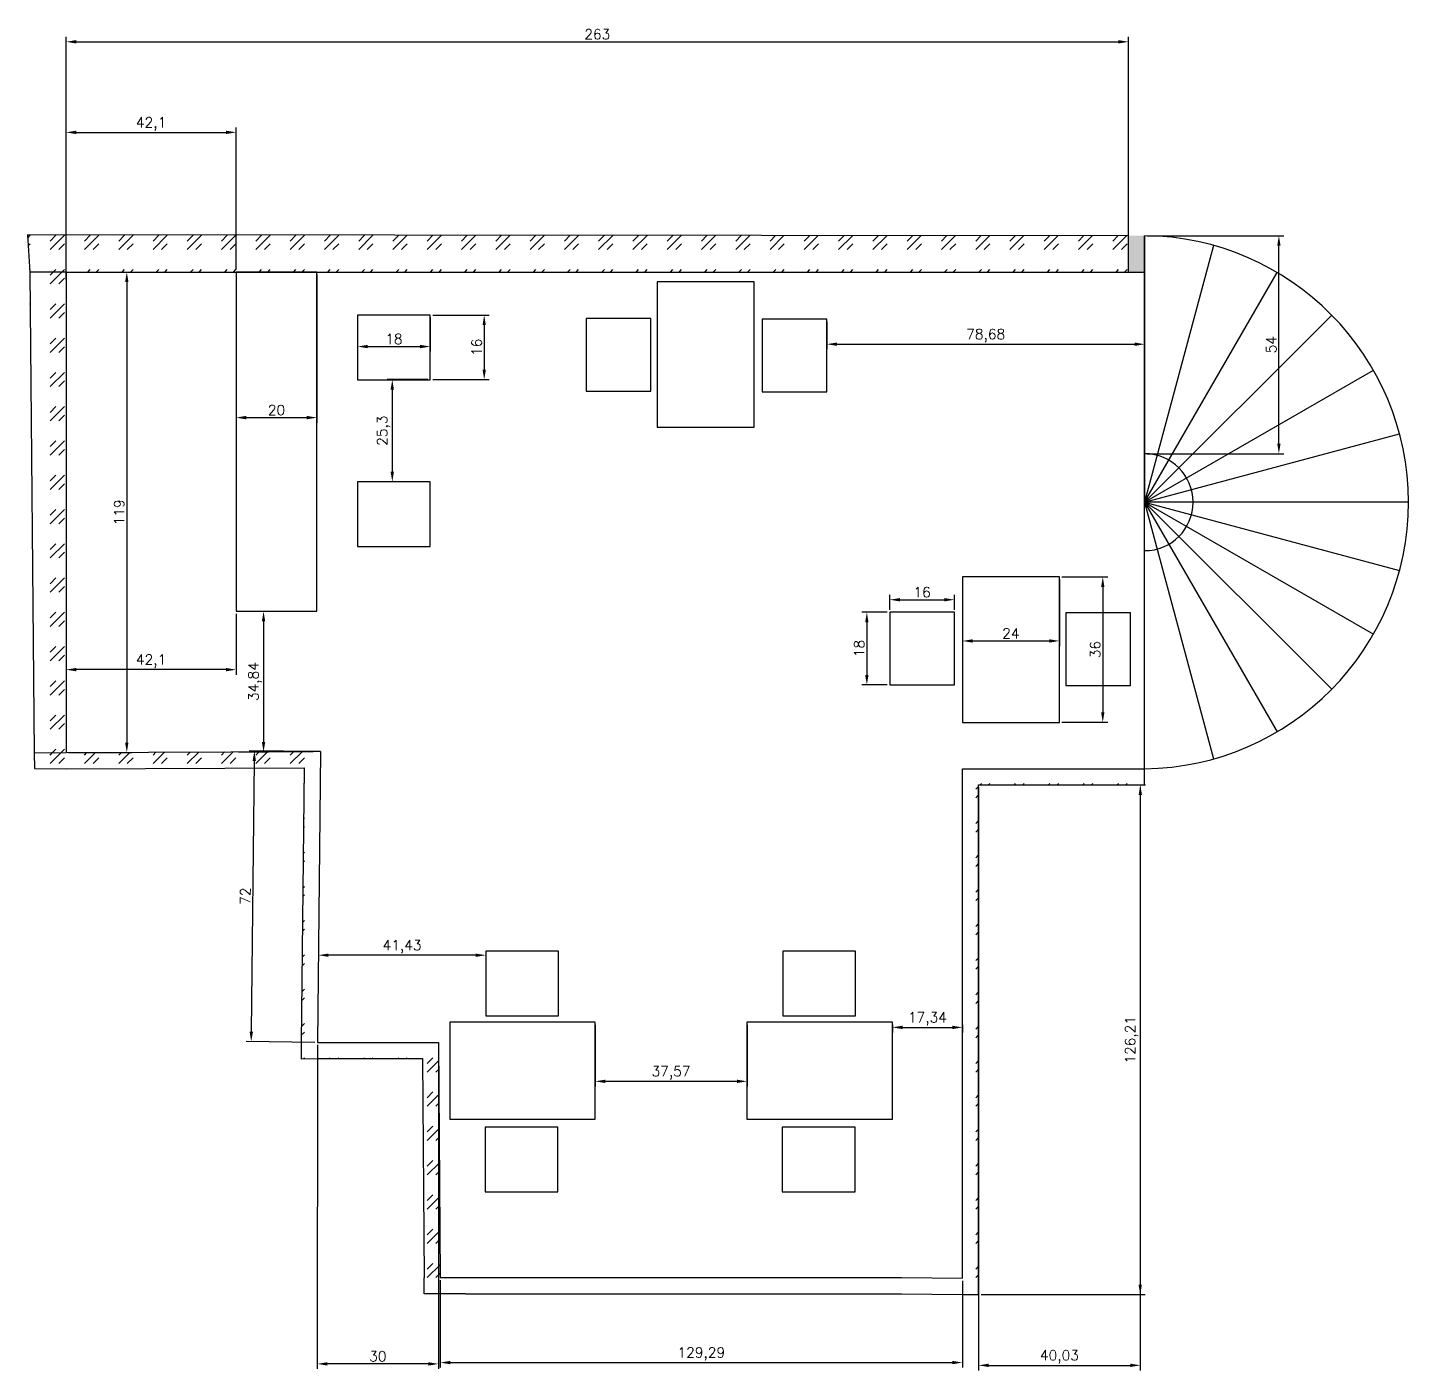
# Model space of a CAD drawing. Header units: inches. Extents: x 13144 to 14040, y 7459 to 7904.
# Drawn here: x 13698.1 to 14040, y 7571.4 to 7903.9 of the extents above; entities that cross this region are included whole.
import ezdxf

# ---------------------------------------------------------------- set-up
doc = ezdxf.new("R2010")
doc.units = ezdxf.units.IN
doc.header["$PDMODE"] = 2
for name, color, linetype in [('dimensions', 130, 'Continuous'), ('hatches', 100, 'Continuous'), ('table and chairs', 210, 'Continuous'), ('windows', 80, 'Continuous')]:
    doc.layers.add(name, color=color, linetype=linetype)
doc.styles.get("Standard").update_dxf_attribs({"font": 'simplex.shx'})
doc.dimstyles.new('ISO-25', dxfattribs={"dimtxt": 2.5, "dimasz": 2.5, "dimexe": 1.25, "dimexo": 0.625, "dimtad": 1, "dimtxsty": 'Standard', "dimcen": 2.5, "dimadec": 0, "dimazin": 0, "dimtfac": 1, "dimtmove": 0, "dimatfit": 3, "dimfxl": 1, "dimarcsym": 0})

# ---------------------------------------------------------------- blocks, each defined once
blk = doc.blocks.new('table chairs')
at = {"layer": 'table and chairs'}
for points in [[(-27.1, 13.6), (-9.1, 13.6), (-9.1, 29.6), (-27.1, 29.6)], [(0, -12), (0, 12), (-36, 12), (-36, -12)], [(-27.26, -29.98), (-9.26, -29.98), (-9.26, -13.98), (-27.26, -13.98)]]:
    blk.add_lwpolyline(points, close=True, dxfattribs=at)
blk = doc.blocks.new('*D70')
at = {"layer": 'Defpoints', "color": 0, "transparency": 16777216}
for p in [(13749.76, 7877.91), (13707.67, 7843.33), (13749.76, 7843.33)]:
    blk.add_point(p, dxfattribs=at)
at = {"layer": 'dimensions', "color": 0, "lineweight": -2, "transparency": 16777216}
for p, q in [((13707.67, 7843.96), (13707.67, 7879.16)), ((13749.76, 7843.96), (13749.76, 7879.16)), ((13710.17, 7877.91), (13747.26, 7877.91))]:
    blk.add_line(p, q, dxfattribs=at)
at = {"layer": 'dimensions', "color": 0, "transparency": 16777216}
for points in [[(13710.17, 7878.33), (13710.17, 7877.49), (13707.67, 7877.91)], [(13747.26, 7878.33), (13747.26, 7877.49), (13749.76, 7877.91)]]:
    blk.add_solid(points, dxfattribs=at)
at = {"layer": 'dimensions', "color": 0, "transparency": 16777216, "insert": (13728.71, 7880.02), "char_height": 2.5, "attachment_point": 5}
blk.add_mtext('42,1', dxfattribs=at)
blk = doc.blocks.new('*D71')
at = {"layer": 'Defpoints', "color": 0, "transparency": 16777216}
for p in [(13749.76, 7843.33), (13769.76, 7843.33), (13769.76, 7807.28)]:
    blk.add_point(p, dxfattribs=at)
at = {"layer": 'dimensions', "color": 0, "lineweight": -2, "transparency": 16777216}
for p, q in [((13749.76, 7842.71), (13749.76, 7806.03)), ((13769.76, 7842.71), (13769.76, 7806.03)), ((13752.26, 7807.28), (13767.26, 7807.28))]:
    blk.add_line(p, q, dxfattribs=at)
at = {"layer": 'dimensions', "color": 0, "transparency": 16777216}
for points in [[(13752.26, 7807.7), (13752.26, 7806.86), (13749.76, 7807.28)], [(13767.26, 7807.7), (13767.26, 7806.86), (13769.76, 7807.28)]]:
    blk.add_solid(points, dxfattribs=at)
at = {"layer": 'dimensions', "color": 0, "transparency": 16777216, "insert": (13759.76, 7809.15), "char_height": 2.5, "attachment_point": 5}
blk.add_mtext('20', dxfattribs=at)
blk = doc.blocks.new('*D72')
at = {"layer": 'Defpoints', "color": 0, "transparency": 16777216}
for p in [(13797.82, 7832.68), (13797.82, 7816.68), (13811.17, 7816.68)]:
    blk.add_point(p, dxfattribs=at)
at = {"layer": 'dimensions', "color": 0, "lineweight": -2, "transparency": 16777216}
for p, q in [((13798.45, 7832.68), (13812.42, 7832.68)), ((13811.17, 7830.18), (13811.17, 7819.18)), ((13798.45, 7816.68), (13812.42, 7816.68))]:
    blk.add_line(p, q, dxfattribs=at)
at = {"layer": 'dimensions', "color": 0, "transparency": 16777216}
for points in [[(13810.76, 7830.18), (13811.59, 7830.18), (13811.17, 7832.68)], [(13810.76, 7819.18), (13811.59, 7819.18), (13811.17, 7816.68)]]:
    blk.add_solid(points, dxfattribs=at)
at = {"layer": 'dimensions', "color": 0, "transparency": 16777216, "insert": (13809.3, 7824.68), "char_height": 2.5, "attachment_point": 5, "rotation": 90}
blk.add_mtext('16', dxfattribs=at)
blk = doc.blocks.new('*D73')
at = {"layer": 'Defpoints', "color": 0, "transparency": 16777216}
for p in [(13779.82, 7832.68), (13797.82, 7832.68), (13797.82, 7824.88)]:
    blk.add_point(p, dxfattribs=at)
at = {"layer": 'dimensions', "color": 0, "lineweight": -2, "transparency": 16777216}
for p, q in [((13779.82, 7832.05), (13779.82, 7823.63)), ((13797.82, 7832.05), (13797.82, 7823.63)), ((13782.32, 7824.88), (13795.32, 7824.88))]:
    blk.add_line(p, q, dxfattribs=at)
at = {"layer": 'dimensions', "color": 0, "transparency": 16777216}
for points in [[(13782.32, 7825.29), (13782.32, 7824.46), (13779.82, 7824.88)], [(13795.32, 7825.29), (13795.32, 7824.46), (13797.82, 7824.88)]]:
    blk.add_solid(points, dxfattribs=at)
at = {"layer": 'dimensions', "color": 0, "transparency": 16777216, "insert": (13788.82, 7826.75), "char_height": 2.5, "attachment_point": 5}
blk.add_mtext('18', dxfattribs=at)
blk = doc.blocks.new('*D74')
at = {"layer": 'Defpoints', "color": 0, "transparency": 16777216}
for p in [(13797.82, 7816.68), (13788.42, 7791.38), (13797.82, 7791.38)]:
    blk.add_point(p, dxfattribs=at)
at = {"layer": 'dimensions', "color": 0, "lineweight": -2, "transparency": 16777216}
for p, q in [((13797.2, 7816.68), (13787.17, 7816.68)), ((13788.42, 7814.18), (13788.42, 7793.88)), ((13797.2, 7791.38), (13787.17, 7791.38))]:
    blk.add_line(p, q, dxfattribs=at)
at = {"layer": 'dimensions', "color": 0, "transparency": 16777216}
for points in [[(13788, 7814.18), (13788.83, 7814.18), (13788.42, 7816.68)], [(13788, 7793.88), (13788.83, 7793.88), (13788.42, 7791.38)]]:
    blk.add_solid(points, dxfattribs=at)
at = {"layer": 'dimensions', "color": 0, "transparency": 16777216, "insert": (13786.3, 7804.03), "char_height": 2.5, "attachment_point": 5, "rotation": 90}
blk.add_mtext('25,3', dxfattribs=at)
blk = doc.blocks.new('*D75')
at = {"layer": 'Defpoints', "color": 0, "transparency": 16777216}
for p in [(13749.76, 7759.33), (13749.76, 7724.5), (13756.55, 7724.5)]:
    blk.add_point(p, dxfattribs=at)
at = {"layer": 'dimensions', "color": 0, "lineweight": -2, "transparency": 16777216}
for p, q in [((13750.39, 7759.33), (13757.8, 7759.33)), ((13756.55, 7756.83), (13756.55, 7727)), ((13750.39, 7724.5), (13757.8, 7724.5))]:
    blk.add_line(p, q, dxfattribs=at)
at = {"layer": 'dimensions', "color": 0, "transparency": 16777216}
for points in [[(13756.14, 7756.83), (13756.97, 7756.83), (13756.55, 7759.33)], [(13756.14, 7727), (13756.97, 7727), (13756.55, 7724.5)]]:
    blk.add_solid(points, dxfattribs=at)
at = {"layer": 'dimensions', "color": 0, "transparency": 16777216, "insert": (13754.44, 7741.92), "char_height": 2.5, "attachment_point": 5, "rotation": 90}
blk.add_mtext('34,84', dxfattribs=at)
blk = doc.blocks.new('*D76')
at = {"layer": 'Defpoints', "color": 0, "transparency": 16777216}
for p in [(13707.67, 7843.33), (13707.67, 7724.33), (13722.7, 7724.33)]:
    blk.add_point(p, dxfattribs=at)
at = {"layer": 'dimensions', "color": 0, "lineweight": -2, "transparency": 16777216}
for p, q in [((13708.29, 7843.33), (13723.95, 7843.33)), ((13722.7, 7840.83), (13722.7, 7726.83)), ((13708.29, 7724.33), (13723.95, 7724.33))]:
    blk.add_line(p, q, dxfattribs=at)
at = {"layer": 'dimensions', "color": 0, "transparency": 16777216}
for points in [[(13722.28, 7840.83), (13723.11, 7840.83), (13722.7, 7843.33)], [(13722.28, 7726.83), (13723.11, 7726.83), (13722.7, 7724.33)]]:
    blk.add_solid(points, dxfattribs=at)
at = {"layer": 'dimensions', "color": 0, "transparency": 16777216, "insert": (13720.82, 7783.83), "char_height": 2.5, "attachment_point": 5, "rotation": 90}
blk.add_mtext('119', dxfattribs=at)
blk = doc.blocks.new('*D77')
at = {"layer": 'Defpoints', "color": 0, "transparency": 16777216}
for p in [(13707.67, 7759.33), (13749.76, 7759.33), (13707.67, 7744.87)]:
    blk.add_point(p, dxfattribs=at)
at = {"layer": 'dimensions', "color": 0, "lineweight": -2, "transparency": 16777216}
for p, q in [((13707.67, 7758.71), (13707.67, 7743.62)), ((13749.76, 7758.71), (13749.76, 7743.62)), ((13747.26, 7744.87), (13710.17, 7744.87))]:
    blk.add_line(p, q, dxfattribs=at)
at = {"layer": 'dimensions', "color": 0, "transparency": 16777216}
for points in [[(13710.17, 7745.29), (13710.17, 7744.46), (13707.67, 7744.87)], [(13747.26, 7745.29), (13747.26, 7744.46), (13749.76, 7744.87)]]:
    blk.add_solid(points, dxfattribs=at)
at = {"layer": 'dimensions', "color": 0, "transparency": 16777216, "insert": (13728.71, 7746.99), "char_height": 2.5, "attachment_point": 5}
blk.add_mtext('42,1', dxfattribs=at)
blk = doc.blocks.new('*D78')
at = {"layer": 'Defpoints', "color": 0, "transparency": 16777216}
for p in [(13911.58, 7759.09), (13905.9, 7741.09), (13911.58, 7741.09)]:
    blk.add_point(p, dxfattribs=at)
at = {"layer": 'dimensions', "color": 0, "lineweight": -2, "transparency": 16777216}
for p, q in [((13910.96, 7759.09), (13904.65, 7759.09)), ((13905.9, 7756.59), (13905.9, 7743.59)), ((13910.96, 7741.09), (13904.65, 7741.09))]:
    blk.add_line(p, q, dxfattribs=at)
at = {"layer": 'dimensions', "color": 0, "transparency": 16777216}
for points in [[(13905.48, 7756.59), (13906.31, 7756.59), (13905.9, 7759.09)], [(13905.48, 7743.59), (13906.31, 7743.59), (13905.9, 7741.09)]]:
    blk.add_solid(points, dxfattribs=at)
at = {"layer": 'dimensions', "color": 0, "transparency": 16777216, "insert": (13904.02, 7750.09), "char_height": 2.5, "attachment_point": 5, "rotation": 90}
blk.add_mtext('18', dxfattribs=at)
blk = doc.blocks.new('*D79')
at = {"layer": 'Defpoints', "color": 0, "transparency": 16777216}
for p in [(13927.58, 7762.19), (13911.58, 7759.09), (13927.58, 7759.09)]:
    blk.add_point(p, dxfattribs=at)
at = {"layer": 'dimensions', "color": 0, "lineweight": -2, "transparency": 16777216}
for p, q in [((13911.58, 7759.72), (13911.58, 7763.44)), ((13927.58, 7759.72), (13927.58, 7763.44)), ((13914.08, 7762.19), (13925.08, 7762.19))]:
    blk.add_line(p, q, dxfattribs=at)
at = {"layer": 'dimensions', "color": 0, "transparency": 16777216}
for points in [[(13914.08, 7762.6), (13914.08, 7761.77), (13911.58, 7762.19)], [(13925.08, 7762.6), (13925.08, 7761.77), (13927.58, 7762.19)]]:
    blk.add_solid(points, dxfattribs=at)
at = {"layer": 'dimensions', "color": 0, "transparency": 16777216, "insert": (13919.58, 7764.06), "char_height": 2.5, "attachment_point": 5}
blk.add_mtext('16', dxfattribs=at)
blk = doc.blocks.new('*D80')
at = {"layer": 'Defpoints', "color": 0, "transparency": 16777216}
for p in [(13929.56, 7767.83), (13953.56, 7767.83), (13953.56, 7751.98)]:
    blk.add_point(p, dxfattribs=at)
at = {"layer": 'dimensions', "color": 0, "lineweight": -2, "transparency": 16777216}
for p, q in [((13929.56, 7767.2), (13929.56, 7750.73)), ((13953.56, 7767.2), (13953.56, 7750.73)), ((13932.06, 7751.98), (13951.06, 7751.98))]:
    blk.add_line(p, q, dxfattribs=at)
at = {"layer": 'dimensions', "color": 0, "transparency": 16777216}
for points in [[(13932.06, 7752.39), (13932.06, 7751.56), (13929.56, 7751.98)], [(13951.06, 7752.39), (13951.06, 7751.56), (13953.56, 7751.98)]]:
    blk.add_solid(points, dxfattribs=at)
at = {"layer": 'dimensions', "color": 0, "transparency": 16777216, "insert": (13941.56, 7753.85), "char_height": 2.5, "attachment_point": 5}
blk.add_mtext('24', dxfattribs=at)
blk = doc.blocks.new('*D81')
at = {"layer": 'Defpoints', "color": 0, "transparency": 16777216}
for p in [(13953.56, 7767.83), (13953.56, 7731.83), (13964.31, 7731.83)]:
    blk.add_point(p, dxfattribs=at)
at = {"layer": 'dimensions', "color": 0, "lineweight": -2, "transparency": 16777216}
for p, q in [((13954.19, 7767.83), (13965.56, 7767.83)), ((13964.31, 7765.33), (13964.31, 7734.33)), ((13954.19, 7731.83), (13965.56, 7731.83))]:
    blk.add_line(p, q, dxfattribs=at)
at = {"layer": 'dimensions', "color": 0, "transparency": 16777216}
for points in [[(13963.89, 7765.33), (13964.72, 7765.33), (13964.31, 7767.83)], [(13963.89, 7734.33), (13964.72, 7734.33), (13964.31, 7731.83)]]:
    blk.add_solid(points, dxfattribs=at)
at = {"layer": 'dimensions', "color": 0, "transparency": 16777216, "insert": (13962.43, 7749.83), "char_height": 2.5, "attachment_point": 5, "rotation": 90}
blk.add_mtext('36', dxfattribs=at)
blk = doc.blocks.new('*D82')
at = {"layer": 'Defpoints', "color": 0, "transparency": 16777216}
for p in [(13838.66, 7657.56), (13876.23, 7657.56), (13876.23, 7642.94)]:
    blk.add_point(p, dxfattribs=at)
at = {"layer": 'dimensions', "color": 0, "lineweight": -2, "transparency": 16777216}
for p, q in [((13838.66, 7656.93), (13838.66, 7641.69)), ((13876.23, 7656.93), (13876.23, 7641.69)), ((13841.16, 7642.94), (13873.73, 7642.94))]:
    blk.add_line(p, q, dxfattribs=at)
at = {"layer": 'dimensions', "color": 0, "transparency": 16777216}
for points in [[(13841.16, 7643.35), (13841.16, 7642.52), (13838.66, 7642.94)], [(13873.73, 7643.35), (13873.73, 7642.52), (13876.23, 7642.94)]]:
    blk.add_solid(points, dxfattribs=at)
at = {"layer": 'dimensions', "color": 0, "transparency": 16777216, "insert": (13857.44, 7645.05), "char_height": 2.5, "attachment_point": 5}
blk.add_mtext('37,57', dxfattribs=at)
blk = doc.blocks.new('*D83')
at = {"layer": 'Defpoints', "color": 0, "transparency": 16777216}
for p in [(13895.99, 7831.63), (13974.67, 7831.63), (13974.67, 7825.46)]:
    blk.add_point(p, dxfattribs=at)
at = {"layer": 'dimensions', "color": 0, "lineweight": -2, "transparency": 16777216}
for p, q in [((13895.99, 7831.01), (13895.99, 7824.21)), ((13974.67, 7831.01), (13974.67, 7824.21)), ((13898.49, 7825.46), (13972.17, 7825.46))]:
    blk.add_line(p, q, dxfattribs=at)
at = {"layer": 'dimensions', "color": 0, "transparency": 16777216}
for points in [[(13898.49, 7825.88), (13898.49, 7825.04), (13895.99, 7825.46)], [(13972.17, 7825.88), (13972.17, 7825.04), (13974.67, 7825.46)]]:
    blk.add_solid(points, dxfattribs=at)
at = {"layer": 'dimensions', "color": 0, "transparency": 16777216, "insert": (13935.33, 7827.57), "char_height": 2.5, "attachment_point": 5}
blk.add_mtext('78,68', dxfattribs=at)
blk = doc.blocks.new('*D84')
at = {"layer": 'Defpoints', "color": 0, "transparency": 16777216}
for p in [(13770.67, 7724.58), (13753.49, 7652.76), (13769.88, 7652.58)]:
    blk.add_point(p, dxfattribs=at)
at = {"layer": 'dimensions', "color": 0, "lineweight": -2, "transparency": 16777216}
for p, q in [((13770.04, 7724.58), (13753.03, 7724.77)), ((13754.25, 7722.26), (13753.52, 7655.26)), ((13769.25, 7652.59), (13752.24, 7652.77))]:
    blk.add_line(p, q, dxfattribs=at)
at = {"layer": 'dimensions', "color": 0, "transparency": 16777216}
for points in [[(13753.84, 7722.26), (13754.67, 7722.25), (13754.28, 7724.76)], [(13753.1, 7655.26), (13753.94, 7655.26), (13753.49, 7652.76)]]:
    blk.add_solid(points, dxfattribs=at)
at = {"layer": 'dimensions', "color": 0, "transparency": 16777216, "insert": (13752.01, 7688.78), "char_height": 2.5, "attachment_point": 5, "rotation": 89.3715}
blk.add_mtext('72', dxfattribs=at)
blk = doc.blocks.new('*D85')
at = {"layer": 'Defpoints', "color": 0, "transparency": 16777216}
for p in [(13769.88, 7652.58), (13799.88, 7652.57), (13769.85, 7572.97)]:
    blk.add_point(p, dxfattribs=at)
at = {"layer": 'dimensions', "color": 0, "lineweight": -2, "transparency": 16777216}
for p, q in [((13769.88, 7651.96), (13769.85, 7571.72)), ((13799.88, 7651.95), (13799.85, 7571.71)), ((13797.35, 7572.96), (13772.35, 7572.97))]:
    blk.add_line(p, q, dxfattribs=at)
at = {"layer": 'dimensions', "color": 0, "transparency": 16777216}
for points in [[(13772.35, 7573.38), (13772.35, 7572.55), (13769.85, 7572.97)], [(13797.35, 7573.38), (13797.35, 7572.54), (13799.85, 7572.96)]]:
    blk.add_solid(points, dxfattribs=at)
at = {"layer": 'dimensions', "color": 0, "transparency": 16777216, "insert": (13784.85, 7574.84), "char_height": 2.5, "attachment_point": 5, "rotation": 359.9813}
blk.add_mtext('30', dxfattribs=at)
blk = doc.blocks.new('*D87')
at = {"layer": 'Defpoints', "color": 0, "transparency": 16777216}
for p in [(13800.27, 7594.33), (13929.56, 7594.17), (13929.56, 7573.3)]:
    blk.add_point(p, dxfattribs=at)
at = {"layer": 'dimensions', "color": 0, "lineweight": -2, "transparency": 16777216}
for p, q in [((13800.27, 7593.71), (13800.27, 7572.05)), ((13929.56, 7593.54), (13929.56, 7572.05)), ((13802.77, 7573.3), (13927.06, 7573.3))]:
    blk.add_line(p, q, dxfattribs=at)
at = {"layer": 'dimensions', "color": 0, "transparency": 16777216}
for points in [[(13802.77, 7573.71), (13802.77, 7572.88), (13800.27, 7573.3)], [(13927.06, 7573.71), (13927.06, 7572.88), (13929.56, 7573.3)]]:
    blk.add_solid(points, dxfattribs=at)
at = {"layer": 'dimensions', "color": 0, "transparency": 16777216, "insert": (13864.92, 7575.41), "char_height": 2.5, "attachment_point": 5}
blk.add_mtext('129,29', dxfattribs=at)
blk = doc.blocks.new('*D88')
at = {"layer": 'Defpoints', "color": 0, "transparency": 16777216}
for p in [(13933.56, 7716.33), (13933.54, 7590.12), (13973.57, 7590.12)]:
    blk.add_point(p, dxfattribs=at)
at = {"layer": 'dimensions', "color": 0, "lineweight": -2, "transparency": 16777216}
for p, q in [((13934.19, 7716.33), (13974.84, 7716.33)), ((13973.59, 7713.83), (13973.57, 7592.62)), ((13934.17, 7590.12), (13974.82, 7590.12))]:
    blk.add_line(p, q, dxfattribs=at)
at = {"layer": 'dimensions', "color": 0, "transparency": 16777216}
for points in [[(13973.18, 7713.83), (13974.01, 7713.83), (13973.59, 7716.33)], [(13973.16, 7592.62), (13973.99, 7592.62), (13973.57, 7590.12)]]:
    blk.add_solid(points, dxfattribs=at)
at = {"layer": 'dimensions', "color": 0, "transparency": 16777216, "insert": (13971.47, 7653.22), "char_height": 2.5, "attachment_point": 5, "rotation": 89.9897}
blk.add_mtext('126,21', dxfattribs=at)
blk = doc.blocks.new('*D89')
at = {"layer": 'Defpoints', "color": 0, "transparency": 16777216}
for p in [(13933.56, 7716.33), (13973.59, 7716.33), (13973.59, 7572.61)]:
    blk.add_point(p, dxfattribs=at)
at = {"layer": 'dimensions', "color": 0, "lineweight": -2, "transparency": 16777216}
for p, q in [((13933.56, 7715.71), (13933.56, 7571.36)), ((13973.59, 7715.7), (13973.59, 7571.36)), ((13936.06, 7572.61), (13971.09, 7572.61))]:
    blk.add_line(p, q, dxfattribs=at)
at = {"layer": 'dimensions', "color": 0, "transparency": 16777216}
for points in [[(13936.06, 7573.03), (13936.06, 7572.19), (13933.56, 7572.61)], [(13971.09, 7573.03), (13971.09, 7572.19), (13973.59, 7572.61)]]:
    blk.add_solid(points, dxfattribs=at)
at = {"layer": 'dimensions', "color": 0, "transparency": 16777216, "insert": (13953.58, 7574.72), "char_height": 2.5, "attachment_point": 5}
blk.add_mtext('40,03', dxfattribs=at)
blk = doc.blocks.new('*D90')
at = {"layer": 'Defpoints', "color": 0, "transparency": 16777216}
for p in [(13974.67, 7852.33), (14007.9, 7852.33), (13974.67, 7798.34)]:
    blk.add_point(p, dxfattribs=at)
at = {"layer": 'dimensions', "color": 0, "lineweight": -2, "transparency": 16777216}
for p, q in [((13975.29, 7852.33), (14009.15, 7852.33)), ((14007.9, 7800.84), (14007.9, 7849.83)), ((13975.29, 7798.34), (14009.15, 7798.34))]:
    blk.add_line(p, q, dxfattribs=at)
at = {"layer": 'dimensions', "color": 0, "transparency": 16777216}
for points in [[(14007.48, 7849.83), (14008.32, 7849.83), (14007.9, 7852.33)], [(14007.48, 7800.84), (14008.32, 7800.84), (14007.9, 7798.34)]]:
    blk.add_solid(points, dxfattribs=at)
at = {"layer": 'dimensions', "color": 0, "transparency": 16777216, "insert": (14006.03, 7825.34), "char_height": 2.5, "attachment_point": 5, "rotation": 90}
blk.add_mtext('54', dxfattribs=at)
blk = doc.blocks.new('*D91')
at = {"layer": 'Defpoints', "color": 0, "transparency": 16777216}
for p in [(13970.67, 7900.34), (13970.67, 7843.33), (13707.67, 7840.83)]:
    blk.add_point(p, dxfattribs=at)
at = {"layer": 'dimensions', "color": 0, "lineweight": -2, "transparency": 16777216}
for p, q in [((13707.67, 7841.46), (13707.67, 7901.59)), ((13710.17, 7900.34), (13968.17, 7900.34)), ((13970.67, 7843.96), (13970.67, 7901.59))]:
    blk.add_line(p, q, dxfattribs=at)
at = {"layer": 'dimensions', "color": 0, "transparency": 16777216}
for points in [[(13710.17, 7900.76), (13710.17, 7899.92), (13707.67, 7900.34)], [(13968.17, 7900.76), (13968.17, 7899.92), (13970.67, 7900.34)]]:
    blk.add_solid(points, dxfattribs=at)
at = {"layer": 'dimensions', "color": 0, "transparency": 16777216, "insert": (13839.17, 7902.21), "char_height": 2.5, "attachment_point": 5}
blk.add_mtext('263', dxfattribs=at)
blk = doc.blocks.new('*D92')
at = {"layer": 'Defpoints', "color": 0, "transparency": 16777216}
for p in [(13912.23, 7657.56), (13929.56, 7657.56), (13929.56, 7656.29)]:
    blk.add_point(p, dxfattribs=at)
at = {"layer": 'dimensions', "color": 0, "lineweight": -2, "transparency": 16777216}
for p, q in [((13912.23, 7656.93), (13912.23, 7655.04)), ((13929.56, 7656.93), (13929.56, 7655.04)), ((13914.73, 7656.29), (13927.06, 7656.29))]:
    blk.add_line(p, q, dxfattribs=at)
at = {"layer": 'dimensions', "color": 0, "transparency": 16777216}
for points in [[(13914.73, 7656.71), (13914.73, 7655.87), (13912.23, 7656.29)], [(13927.06, 7656.71), (13927.06, 7655.87), (13929.56, 7656.29)]]:
    blk.add_solid(points, dxfattribs=at)
at = {"layer": 'dimensions', "color": 0, "transparency": 16777216, "insert": (13920.9, 7658.4), "char_height": 2.5, "attachment_point": 5}
blk.add_mtext('17,34', dxfattribs=at)
blk = doc.blocks.new('*D93')
at = {"layer": 'Defpoints', "color": 0, "transparency": 16777216}
for p in [(13770.12, 7675.16), (13770.12, 7674.17), (13811.55, 7675.16)]:
    blk.add_point(p, dxfattribs=at)
at = {"layer": 'dimensions', "color": 0, "lineweight": -2, "transparency": 16777216}
for p, q in [((13770.12, 7674.53), (13770.12, 7672.92)), ((13809.05, 7674.17), (13772.62, 7674.17)), ((13811.55, 7674.53), (13811.55, 7672.92))]:
    blk.add_line(p, q, dxfattribs=at)
at = {"layer": 'dimensions', "color": 0, "transparency": 16777216}
for points in [[(13772.62, 7674.58), (13772.62, 7673.75), (13770.12, 7674.17)], [(13809.05, 7674.58), (13809.05, 7673.75), (13811.55, 7674.17)]]:
    blk.add_solid(points, dxfattribs=at)
at = {"layer": 'dimensions', "color": 0, "transparency": 16777216, "insert": (13790.84, 7676.28), "char_height": 2.5, "attachment_point": 5}
blk.add_mtext('41,43', dxfattribs=at)

msp = doc.modelspace()

# ---------------------------------------------------------------- hatches: boundary and pattern name
h = msp.add_hatch()
h.set_pattern_fill('GOST_GLASS', color=256)
h.paths.add_polyline_path([(13707.665, 7843.335), (13698.665, 7843.335), (13699.803, 7724.305), (13707.665, 7724.335)])
h.paths.add_polyline_path([(13970.665, 7852.257), (13698.145, 7852.557), (13698.665, 7843.335), (13707.665, 7843.335), (13838.665, 7843.335), (13842.665, 7843.335), (13908.665, 7843.335), (13970.665, 7843.335)])
h = msp.add_hatch(color=256)
h.dxf.hatch_style = 1
h.paths.add_polyline_path([(13974.665, 7852.335), (13970.665, 7852.335), (13970.665, 7843.335), (13974.665, 7843.335)])
h = msp.add_hatch()
h.set_pattern_fill('GOST_GLASS', color=256)
h.paths.add_polyline_path([(13770.665, 7724.576), (13768.797, 7724.569), (13707.665, 7724.335), (13699.803, 7724.305), (13699.84, 7720.364), (13707.68, 7720.335), (13766.621, 7720.561), (13765.875, 7652.582), (13765.864, 7648.512), (13769.874, 7648.581), (13795.902, 7648.572), (13796.273, 7594.307), (13796.275, 7590.335), (13806.665, 7590.335), (13914.465, 7590.335), (13929.521, 7590.169), (13933.542, 7590.125), (13933.565, 7594.169), (13933.565, 7716.335), (13974.665, 7716.335), (13974.665, 7720.335), (13929.565, 7720.335), (13929.565, 7594.169), (13914.487, 7594.335), (13806.665, 7594.335), (13800.273, 7594.335), (13799.875, 7652.571), (13769.875, 7652.581)])

# ---------------------------------------------------------------- linework, layer by layer
for p, q in [((13970.665, 7852.257), (13698.145, 7852.557)), ((13698.145, 7852.557), (13698.665, 7843.335)), ((13970.665, 7843.335), (13970.665, 7852.335)), ((13974.665, 7720.335), (13974.665, 7852.335)), ((13974.665, 7852.335), (13974.665, 7786.339)), ((13974.665, 7786.339), (13974.665, 7852.335)), ((13991.698, 7849.908), (13974.665, 7786.339)), ((13707.665, 7843.335), (13698.665, 7843.335)), ((13698.665, 7843.335), (13699.803, 7724.305)), ((13707.665, 7843.335), (13707.665, 7724.335)), ((13707.665, 7843.335), (13838.665, 7843.335)), ((13838.665, 7843.335), (13842.665, 7843.335)), ((13838.665, 7843.335), (13842.665, 7843.335)), ((13842.665, 7843.335), (13908.665, 7843.335)), ((13908.665, 7843.335), (13974.665, 7843.335)), ((13974.665, 7786.339), (14007.486, 7843.186)), ((14020.977, 7832.651), (13974.665, 7786.339)), ((13974.665, 7786.339), (14031.289, 7819.031)), ((13974.665, 7786.339), (14037.754, 7803.243)), ((13974.665, 7786.339), (13974.665, 7786.339)), ((13974.665, 7786.339), (13974.665, 7786.339)), ((13974.665, 7786.339), (13974.665, 7786.339)), ((13974.665, 7786.339), (13974.665, 7786.339)), ((13974.665, 7786.339), (13974.665, 7786.339)), ((13974.665, 7786.339), (13974.665, 7786.339)), ((13974.665, 7786.339), (13974.665, 7786.339)), ((13974.665, 7786.339), (13974.665, 7786.339)), ((13974.665, 7786.339), (13974.665, 7786.339)), ((13974.665, 7786.339), (13974.665, 7786.339)), ((13974.665, 7786.339), (13974.665, 7786.339)), ((14039.956, 7786.339), (13974.665, 7786.339)), ((13974.665, 7786.339), (14037.756, 7769.434)), ((13974.665, 7786.339), (14031.292, 7753.645)), ((14020.981, 7740.023), (13974.665, 7786.339)), ((13974.665, 7786.339), (14007.489, 7729.486)), ((13974.665, 7786.339), (13991.7, 7722.762)), ((13699.803, 7724.305), (13707.665, 7724.335)), ((13699.803, 7724.305), (13699.84, 7720.364)), ((13707.665, 7724.335), (13768.797, 7724.569)), ((13770.665, 7724.576), (13768.797, 7724.569)), ((13770.665, 7724.576), (13769.875, 7652.581)), ((13699.84, 7720.364), (13707.68, 7720.335)), ((13707.68, 7720.335), (13766.621, 7720.561)), ((13766.621, 7720.561), (13765.875, 7652.624)), ((13929.565, 7594.169), (13929.565, 7720.335)), ((13929.565, 7720.335), (13974.665, 7720.335)), ((13974.665, 7716.335), (13974.665, 7720.335)), ((13933.565, 7594.169), (13933.565, 7716.335)), ((13933.565, 7716.335), (13974.665, 7716.335)), ((13765.875, 7652.582), (13765.864, 7648.512)), ((13769.875, 7652.581), (13799.875, 7652.571)), ((13799.875, 7652.571), (13800.273, 7594.335)), ((13765.864, 7648.512), (13769.874, 7648.581)), ((13769.874, 7648.581), (13795.902, 7648.572)), ((13795.902, 7648.572), (13796.273, 7594.307)), ((13796.275, 7590.335), (13796.273, 7594.307)), ((13800.273, 7594.335), (13806.665, 7594.335)), ((13806.665, 7594.335), (13914.487, 7594.335)), ((13914.487, 7594.335), (13929.565, 7594.169)), ((13933.542, 7590.125), (13933.565, 7594.169)), ((13806.665, 7590.335), (13796.275, 7590.335)), ((13806.665, 7590.335), (13914.487, 7590.335)), ((13914.443, 7590.335), (13929.521, 7590.169)), ((13929.521, 7590.169), (13933.542, 7590.125))]:
    msp.add_line(p, q)
for centre, radius, start, end in [((13973.953, 7786.335), 66.004, 270.61851, 89.38149), ((13974.665, 7786.339), 12, 270, 90)]:
    msp.add_arc(centre, radius, start, end)
at = {"layer": 'hatches'}
msp.add_line((13765.875, 7652.582), (13765.875, 7652.624), dxfattribs=at)
at = {"layer": 'table and chairs'}
for points in [[(13749.761, 7759.335), (13769.761, 7759.335), (13769.761, 7843.335), (13749.761, 7843.335)], [(13779.822, 7832.677), (13779.822, 7816.677), (13797.822, 7816.677), (13797.822, 7832.677)], [(13779.822, 7791.376), (13779.822, 7775.376), (13797.822, 7775.376), (13797.822, 7791.376)]]:
    msp.add_lwpolyline(points, close=True, dxfattribs=at)

# ---------------------------------------------------------------- block references
at = {"layer": 'windows'}
for p, rotation in [((13866.006, 7840.896), 90), ((13941.565, 7731.826), 270)]:
    msp.add_blockref('table chairs', p, dxfattribs=dict(at, rotation=rotation))
for p in [(13838.656, 7645.557), (13912.229, 7645.557)]:
    msp.add_blockref('table chairs', p, dxfattribs=at)

# ---------------------------------------------------------------- dimensions: what is measured, and where the dimension line sits
at = {"layer": 'dimensions'}
for base, p1, p2, picture, middle in [((13970.665, 7900.339), (13707.665, 7840.835), (13970.665, 7843.335), '*D91', (13839.165, 7902.214)), ((13749.761, 7877.909), (13707.665, 7843.335), (13749.761, 7843.335), '*D70', (13728.713, 7880.022)), ((13769.761, 7807.279), (13749.761, 7843.335), (13769.761, 7843.335), '*D71', (13759.761, 7809.154)), ((13797.822, 7824.877), (13779.822, 7832.677), (13797.822, 7832.677), '*D73', (13788.822, 7826.752)), ((13974.665, 7825.461), (13895.989, 7831.632), (13974.665, 7831.632), '*D83', (13935.327, 7827.575)), ((13953.565, 7751.976), (13929.565, 7767.826), (13953.565, 7767.826), '*D80', (13941.565, 7753.851)), ((13927.582, 7762.187), (13911.582, 7759.09), (13927.582, 7759.09), '*D79', (13919.582, 7764.062)), ((13707.665, 7744.873), (13749.761, 7759.335), (13707.665, 7759.335), '*D77', (13728.713, 7746.986)), ((13973.595, 7572.609), (13933.565, 7716.335), (13973.595, 7716.328), '*D89', (13953.58, 7574.722)), ((13770.123, 7674.166), (13811.555, 7675.158), (13770.123, 7675.158), '*D93', (13790.839, 7676.279)), ((13929.565, 7656.289), (13912.229, 7657.557), (13929.565, 7657.557), '*D92', (13920.897, 7658.402)), ((13876.229, 7642.937), (13838.656, 7657.557), (13876.229, 7657.557), '*D82', (13857.442, 7645.05)), ((13929.565, 7573.296), (13800.273, 7594.335), (13929.565, 7594.169), '*D87', (13864.919, 7575.409))]:
    dim = msp.add_linear_dim(base=base, p1=p1, p2=p2, dimstyle='ISO-25', dxfattribs=at)
    dim.commit()
    dim.dimension.update_dxf_attribs({"geometry": picture, "text_midpoint": middle})
for base, p1, p2, picture, middle in [((14007.901, 7852.335), (13974.665, 7798.339), (13974.665, 7852.335), '*D90', (14006.026, 7825.337)), ((13722.696, 7724.335), (13707.665, 7843.335), (13707.665, 7724.335), '*D76', (13720.821, 7783.835)), ((13811.175, 7816.677), (13797.822, 7832.677), (13797.822, 7816.677), '*D72', (13809.3, 7824.677)), ((13788.417, 7791.376), (13797.822, 7816.677), (13797.822, 7791.376), '*D74', (13786.304, 7804.026)), ((13964.307, 7731.826), (13953.565, 7767.826), (13953.565, 7731.826), '*D81', (13962.432, 7749.826)), ((13756.552, 7724.496), (13749.761, 7759.335), (13749.761, 7724.496), '*D75', (13754.439, 7741.915)), ((13905.897, 7741.09), (13911.582, 7759.09), (13911.582, 7741.09), '*D78', (13904.022, 7750.09))]:
    dim = msp.add_linear_dim(base=base, p1=p1, p2=p2, angle=90, dimstyle='ISO-25', dxfattribs=at)
    dim.commit()
    dim.dimension.update_dxf_attribs({"geometry": picture, "text_midpoint": middle})
for p1, p2, distance, picture, middle in [((13770.665, 7724.576), (13769.875, 7652.581), -16.384, '*D84', (13752.012, 7688.779)), ((13933.565, 7716.335), (13933.542, 7590.125), 40.03, '*D88', (13971.47, 7653.223)), ((13799.875, 7652.571), (13769.875, 7652.581), 79.612, '*D85', (13784.85, 7574.838))]:
    dim = msp.add_aligned_dim(p1=p1, p2=p2, distance=distance, dimstyle='ISO-25', dxfattribs=at)
    dim.commit()
    dim.dimension.update_dxf_attribs({"geometry": picture, "text_midpoint": middle})

doc.saveas('drawing.dxf')
